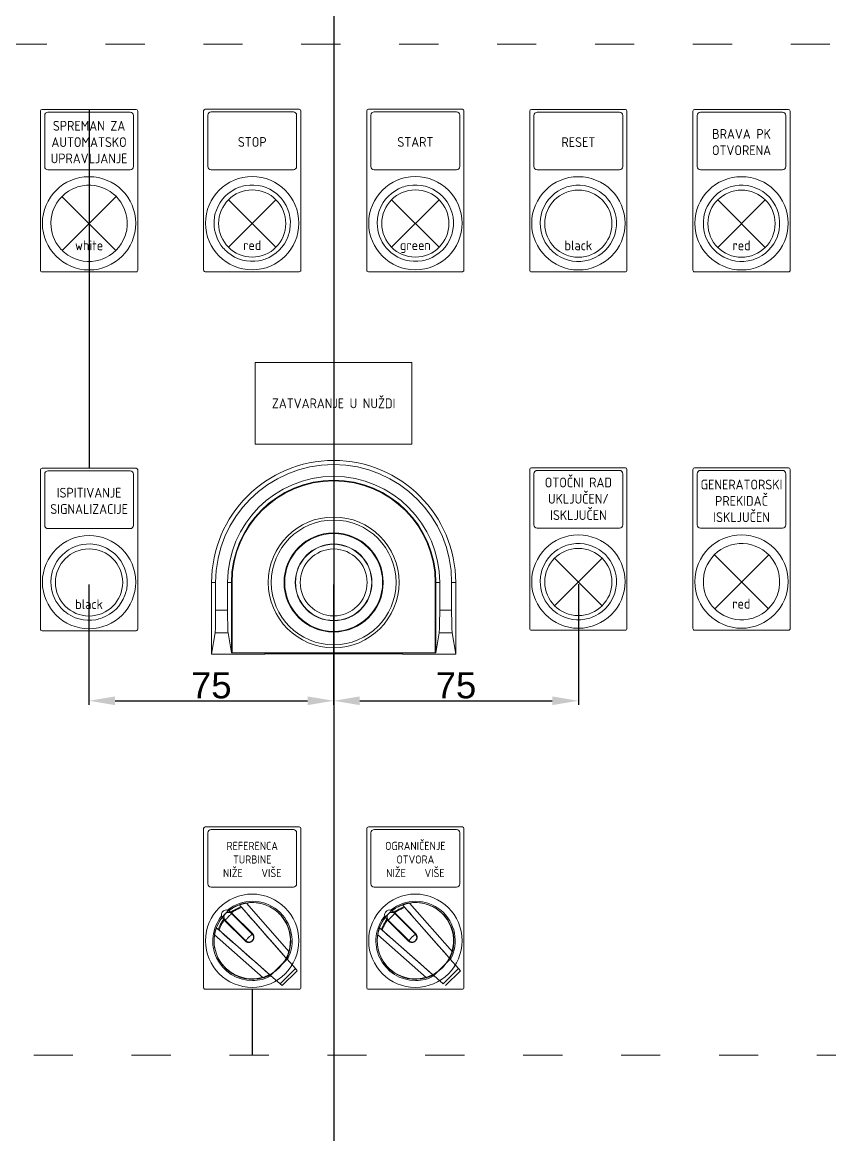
# Model space of a CAD drawing. Header units: millimetres. Extents: x 40929 to 57897, y 13592 to 43737.
# Drawn here: x 47569.5 to 47817, y 36948.7 to 37289.8 of the extents above; entities that cross this region are included whole.
import ezdxf

# ---------------------------------------------------------------- set-up
doc = ezdxf.new("R2010")
doc.units = ezdxf.units.MM
doc.linetypes.add('ACAD_ISO03W100', pattern=[30, 12, -18])
doc.layers.add('! NO PLOT !', color=7, linetype='Continuous', true_color=0xff75dd, plot=False)
doc.layers.add('000-PI-Oprema', color=30, linetype='Continuous', lineweight=5)
doc.layers.add('000-PI_TEXT', color=7, linetype='Continuous')
doc.styles.add('PI0', font='isocpeur.ttf', dxfattribs={"width": 0.9})
doc.styles.get("Standard").update_dxf_attribs({"font": 'arial.ttf'})
doc.dimstyles.new('ISO-25-lb', dxfattribs={"dimtxt": 8, "dimasz": 8, "dimexe": 1.25, "dimexo": 0.625, "dimtad": 1, "dimtxsty": 'Standard', "dimcen": 5, "dimadec": 0, "dimazin": 0, "dimtfac": 1, "dimtmove": 0, "dimatfit": 3, "dimfxl": 1, "dimarcsym": 0})

# ---------------------------------------------------------------- blocks, each defined once
blk = doc.blocks.new('ESD - 3SU1051-1BA20-0AA0')
at = {"layer": '000-PI-Oprema'}
for p, q in [((43979.33, 39069.15), (43980.57, 39069.15)), ((43979.33, 39047.15), (43979.33, 39069.15)), ((43980.57, 39060.65), (43980.57, 39069.15)), ((43984.23, 39069.15), (43985.4, 39069.15)), ((43984.23, 39060.65), (43984.23, 39069.15)), ((43985.4, 39069.15), (43985.6, 39069.15)), ((43985.4, 39047.58), (43985.4, 39069.15)), ((43985.6, 39047.55), (43985.6, 39069.15)), ((44047.85, 39069.15), (44048.05, 39069.15)), ((44047.85, 39047.55), (44047.85, 39069.15)), ((44048.05, 39069.15), (44049.23, 39069.15)), ((44048.05, 39047.58), (44048.05, 39069.15)), ((44049.23, 39060.65), (44049.23, 39069.15)), ((44052.88, 39069.15), (44054.13, 39069.15)), ((44052.88, 39060.65), (44052.88, 39069.15)), ((44054.13, 39047.15), (44054.13, 39069.15)), ((43980.57, 39060.65), (43984.23, 39060.65)), ((44049.23, 39060.65), (44052.88, 39060.65)), ((43979.33, 39047.15), (43980.41, 39053.74)), ((43980.41, 39053.74), (43984.38, 39053.74)), ((43985.4, 39047.58), (43984.38, 39053.74)), ((44048.05, 39047.58), (44049.07, 39053.74)), ((44049.07, 39053.74), (44053.04, 39053.74)), ((44054.13, 39047.15), (44053.04, 39053.74)), ((43979.33, 39047.15), (43995.6, 39047.15)), ((43985.6, 39047.55), (44047.85, 39047.55)), ((43995.54, 39047.21), (44037.91, 39047.21)), ((44037.85, 39047.15), (44054.13, 39047.15))]:
    blk.add_line(p, q, dxfattribs=at)
for points in [[(43980.41, 39053.74), (43980.45, 39054.1), (43980.48, 39054.72), (43980.51, 39055.59), (43980.54, 39056.67), (43980.55, 39057.9), (43980.57, 39059.25), (43980.57, 39060.65)], [(43984.23, 39060.65), (43984.23, 39059.25), (43984.24, 39057.9), (43984.26, 39056.67), (43984.28, 39055.59), (43984.31, 39054.72), (43984.34, 39054.1), (43984.38, 39053.74)], [(44049.07, 39053.74), (44049.11, 39054.1), (44049.14, 39054.72), (44049.17, 39055.59), (44049.19, 39056.67), (44049.21, 39057.9), (44049.22, 39059.25), (44049.23, 39060.65)], [(44052.88, 39060.65), (44052.89, 39059.25), (44052.9, 39057.9), (44052.91, 39056.67), (44052.94, 39055.59), (44052.97, 39054.72), (44053, 39054.1), (44053.04, 39053.74)], [(43985.4, 39047.58), (43985.4, 39047.57), (43985.42, 39047.56), (43985.43, 39047.56), (43985.46, 39047.55), (43985.49, 39047.55), (43985.52, 39047.55), (43985.56, 39047.55), (43985.6, 39047.55)], [(44047.85, 39047.55), (44047.89, 39047.55), (44047.93, 39047.55), (44047.96, 39047.55), (44047.99, 39047.55), (44048.02, 39047.56), (44048.04, 39047.56), (44048.05, 39047.57), (44048.05, 39047.58)]]:
    blk.add_lwpolyline(points, dxfattribs=at)
for radius in [20.05, 19.13, 15.2, 15, 11.75, 11.68, 10.25]:
    blk.add_circle((44016.73, 39069.15), radius, dxfattribs=at)
for radius, start, end in [(37.4, 0, 180), (36.16, 0, 180), (32.5, 0, 180), (31.33, 0, 180), (31.13, 0, 180), (30.5, 225.9962, 226.1678), (30.5, 313.8322, 314.0038)]:
    blk.add_arc((44016.73, 39069.15), radius, start, end, dxfattribs=at)
blk = doc.blocks.new('*D241')
at = {"layer": '! NO PLOT !', "color": 0, "linetype": 'Continuous', "lineweight": -2, "ltscale": 0.25, "transparency": 16777216}
for p, q in [((47665.57, 37313.02), (47924.35, 37313.02)), ((47923.1, 37305.02), (47923.1, 37271.02)), ((47840.56, 37263.02), (47924.35, 37263.02))]:
    blk.add_line(p, q, dxfattribs=at)
at = {"layer": '! NO PLOT !', "color": 0, "ltscale": 0.25, "transparency": 16777216}
for points in [[(47921.77, 37305.02), (47924.44, 37305.02), (47923.1, 37313.02)], [(47921.77, 37271.02), (47924.44, 37271.02), (47923.1, 37263.02)]]:
    blk.add_solid(points, dxfattribs=at)
at = {"layer": 'Defpoints', "color": 0, "ltscale": 0.25, "transparency": 16777216}
for p in [(47664.94, 37313.02), (47839.93, 37263.02), (47923.1, 37263.02)]:
    blk.add_point(p, dxfattribs=at)
at = {"layer": '! NO PLOT !', "color": 0, "ltscale": 0.25, "transparency": 16777216, "insert": (47918.39, 37288.02), "char_height": 8, "attachment_point": 5, "rotation": 90}
blk.add_mtext('50', dxfattribs=at)
blk = doc.blocks.new('*D245')
at = {"layer": '! NO PLOT !', "color": 0, "linetype": 'Continuous', "lineweight": -2, "ltscale": 0.25, "transparency": 16777216}
for p, q in [((47664.93, 37117.4), (47664.93, 37080.49)), ((47739.93, 37117.54), (47739.93, 37080.49)), ((47672.93, 37081.74), (47731.93, 37081.74))]:
    blk.add_line(p, q, dxfattribs=at)
at = {"layer": '! NO PLOT !', "color": 0, "ltscale": 0.25, "transparency": 16777216}
for points in [[(47672.93, 37083.07), (47672.93, 37080.4), (47664.93, 37081.74)], [(47731.93, 37083.07), (47731.93, 37080.4), (47739.93, 37081.74)]]:
    blk.add_solid(points, dxfattribs=at)
at = {"layer": 'Defpoints', "color": 0, "ltscale": 0.25, "transparency": 16777216}
for p in [(47664.93, 37118.02), (47739.93, 37118.17), (47739.93, 37081.74)]:
    blk.add_point(p, dxfattribs=at)
at = {"layer": '! NO PLOT !', "color": 0, "ltscale": 0.25, "transparency": 16777216, "insert": (47702.43, 37086.43), "char_height": 8, "attachment_point": 5}
blk.add_mtext('75', dxfattribs=at)
blk = doc.blocks.new('*D242')
at = {"layer": '! NO PLOT !', "color": 0, "linetype": 'Continuous', "lineweight": -2, "ltscale": 0.25, "transparency": 16777216}
for p, q in [((47589.93, 37117.4), (47589.93, 37080.49)), ((47664.93, 37117.4), (47664.93, 37080.49)), ((47597.93, 37081.74), (47656.93, 37081.74))]:
    blk.add_line(p, q, dxfattribs=at)
at = {"layer": '! NO PLOT !', "color": 0, "ltscale": 0.25, "transparency": 16777216}
for points in [[(47597.93, 37083.07), (47597.93, 37080.4), (47589.93, 37081.74)], [(47656.93, 37083.07), (47656.93, 37080.4), (47664.93, 37081.74)]]:
    blk.add_solid(points, dxfattribs=at)
at = {"layer": 'Defpoints', "color": 0, "ltscale": 0.25, "transparency": 16777216}
for p in [(47589.93, 37118.02), (47664.93, 37118.02), (47664.93, 37081.74)]:
    blk.add_point(p, dxfattribs=at)
at = {"layer": '! NO PLOT !', "color": 0, "ltscale": 0.25, "transparency": 16777216, "insert": (47627.43, 37086.43), "char_height": 8, "attachment_point": 5}
blk.add_mtext('75', dxfattribs=at)
blk = doc.blocks.new('Label_holder_rectangular')
at = {"layer": '000-PI-Oprema'}
for p, q in [((-14.9, -14.4), (-14.9, 34.400002)), ((-14.4, 34.900002), (14.4, 34.900002)), ((14.9, -14.4), (14.9, 34.400002)), ((-13.6, 17.4), (-13.6, 33.099998)), ((-12.6, 34.099998), (12.6, 34.099998)), ((13.6, 17.4), (13.6, 33.099998)), ((-12.6, 16.4), (12.6, 16.4)), ((-14.4, -14.9), (14.4, -14.9))]:
    blk.add_line(p, q, dxfattribs=at)
blk.add_circle((0, 0), 14.3, dxfattribs=at)
for centre, radius, start, end in [((-14.4, 34.4), 0.5, 89.999956, 179.999825), ((14.4, 34.4), 0.5, 0.000175, 90.000044), ((-12.6, 33.1), 1, 90.000022, 180.000087), ((12.6, 33.1), 1, 359.999913, 89.999978), ((-12.6, 17.4), 1, 180, 269.999978), ((12.6, 17.4), 1, 270.000022, 0), ((0, 0), 11.7, 109.999999, 160.000001), ((0, 0), 11.704999, 100, 110), ((0, 0), 11.7, 50, 100), ((0, 0), 11.705, 40.000001, 49.999999), ((0, 0), 11.7, 350, 40), ((0, 0), 11.705, 160, 170), ((0, 0), 11.7, 170, 180), ((0, 0), 11.7, 180, 220), ((0, 0), 11.705, 340, 350), ((0, 0), 11.7, 289.999999, 340.000001), ((0, 0), 11.705, 220.000001, 229.999999), ((0, 0), 11.7, 230, 280), ((0, 0), 11.704999, 280, 290), ((-14.4, -14.4), 0.5, 180, 270.000044), ((14.4, -14.4), 0.5, 269.999956, 0)]:
    blk.add_arc(centre, radius, start, end, dxfattribs=at)

msp = doc.modelspace()

# ---------------------------------------------------------------- linework, layer by layer
at = {"layer": '! NO PLOT !', "ltscale": 0.25}
for p, q in [((47664.944, 38164.275), (47664.944, 35808.395)), ((47589.983, 37263.025), (47589.983, 37153.025)), ((47639.983, 36993.275), (47639.983, 36973.275))]:
    msp.add_line(p, q, dxfattribs=at)
at = {"linetype": 'ACAD_ISO03W100', "lineweight": 9}
msp.add_lwpolyline([(47445.033, 37283.075), (47885.033, 37283.075), (47885.033, 36973.075), (47445.033, 36973.075)], close=True, dxfattribs=at)
at = {"layer": '000-PI-Oprema'}
for p, q in [((47581.66, 37236.348), (47598.206, 37219.802)), ((47598.306, 37236.348), (47581.76, 37219.802)), ((47632.699, 37235.358), (47647.266, 37220.791)), ((47647.266, 37235.358), (47632.699, 37220.791)), ((47682.7, 37235.358), (47697.266, 37220.791)), ((47697.266, 37235.358), (47682.7, 37220.791)), ((47782.649, 37235.308), (47797.216, 37220.741)), ((47797.216, 37235.308), (47782.649, 37220.741)), ((47732.649, 37125.449), (47747.216, 37110.883)), ((47747.216, 37125.449), (47732.649, 37110.883)), ((47781.61, 37126.489), (47798.156, 37109.943)), ((47798.256, 37126.489), (47781.71, 37109.943)), ((47636.059, 37019.162), (47636.062, 37019.163)), ((47636.063, 37019.157), (47636.059, 37019.162)), ((47636.062, 37019.163), (47636.07, 37019.166)), ((47636.075, 37019.144), (47636.063, 37019.157)), ((47636.07, 37019.166), (47636.084, 37019.171)), ((47636.095, 37019.121), (47636.075, 37019.144)), ((47636.084, 37019.171), (47636.105, 37019.178)), ((47636.124, 37019.087), (47636.095, 37019.121)), ((47636.105, 37019.178), (47636.131, 37019.188)), ((47636.162, 37019.044), (47636.124, 37019.087)), ((47636.131, 37019.188), (47636.163, 37019.199)), ((47636.209, 37018.99), (47636.162, 37019.044)), ((47636.163, 37019.199), (47636.201, 37019.212)), ((47636.201, 37019.212), (47636.244, 37019.227)), ((47636.266, 37018.926), (47636.209, 37018.99)), ((47636.244, 37019.227), (47636.293, 37019.244)), ((47636.332, 37018.851), (47636.266, 37018.926)), ((47636.293, 37019.244), (47636.347, 37019.262)), ((47636.407, 37018.765), (47636.332, 37018.851)), ((47636.347, 37019.262), (47636.405, 37019.281)), ((47636.405, 37019.281), (47636.468, 37019.301)), ((47636.468, 37019.301), (47636.535, 37019.322)), ((47636.535, 37019.322), (47636.604, 37019.344)), ((47636.604, 37019.344), (47636.677, 37019.366)), ((47636.677, 37019.366), (47636.754, 37019.389)), ((47636.754, 37019.389), (47636.835, 37019.412)), ((47636.835, 37019.412), (47636.921, 37019.436)), ((47636.921, 37019.436), (47637.009, 37019.46)), ((47637.009, 37019.46), (47637.102, 37019.485)), ((47637.102, 37019.485), (47637.197, 37019.509)), ((47637.197, 37019.509), (47637.295, 37019.533)), ((47637.295, 37019.533), (47637.396, 37019.557)), ((47637.396, 37019.557), (47637.498, 37019.58)), ((47637.498, 37019.58), (47637.602, 37019.602)), ((47637.602, 37019.602), (47637.707, 37019.624)), ((47637.707, 37019.624), (47637.812, 37019.645)), ((47637.812, 37019.645), (47637.918, 37019.665)), ((47637.918, 37019.665), (47638.024, 37019.684)), ((47638.024, 37019.684), (47638.128, 37019.702)), ((47638.128, 37019.702), (47638.231, 37019.719)), ((47651.323, 37004.8), (47638.231, 37019.719)), ((47686.059, 37019.162), (47686.062, 37019.163)), ((47686.063, 37019.157), (47686.059, 37019.162)), ((47686.062, 37019.163), (47686.07, 37019.166)), ((47686.075, 37019.144), (47686.063, 37019.157)), ((47686.07, 37019.166), (47686.084, 37019.171)), ((47686.095, 37019.121), (47686.075, 37019.144)), ((47686.084, 37019.171), (47686.105, 37019.178)), ((47686.124, 37019.087), (47686.095, 37019.121)), ((47686.105, 37019.178), (47686.131, 37019.188)), ((47686.162, 37019.044), (47686.124, 37019.087)), ((47686.131, 37019.188), (47686.163, 37019.199)), ((47686.209, 37018.99), (47686.162, 37019.044)), ((47686.163, 37019.199), (47686.201, 37019.212)), ((47686.201, 37019.212), (47686.244, 37019.227)), ((47686.266, 37018.926), (47686.209, 37018.99)), ((47686.244, 37019.227), (47686.293, 37019.244)), ((47686.332, 37018.851), (47686.266, 37018.926)), ((47686.293, 37019.244), (47686.347, 37019.262)), ((47686.407, 37018.765), (47686.332, 37018.851)), ((47686.347, 37019.262), (47686.405, 37019.281)), ((47686.405, 37019.281), (47686.468, 37019.301)), ((47686.468, 37019.301), (47686.535, 37019.322)), ((47686.535, 37019.322), (47686.604, 37019.344)), ((47686.604, 37019.344), (47686.677, 37019.366)), ((47686.677, 37019.366), (47686.754, 37019.389)), ((47686.754, 37019.389), (47686.835, 37019.412)), ((47686.835, 37019.412), (47686.92, 37019.436)), ((47686.92, 37019.436), (47687.009, 37019.46)), ((47687.009, 37019.46), (47687.102, 37019.485)), ((47687.102, 37019.485), (47687.197, 37019.509)), ((47687.197, 37019.509), (47687.295, 37019.533)), ((47687.295, 37019.533), (47687.396, 37019.557)), ((47687.396, 37019.557), (47687.498, 37019.58)), ((47687.498, 37019.58), (47687.602, 37019.602)), ((47687.602, 37019.602), (47687.707, 37019.624)), ((47687.707, 37019.624), (47687.812, 37019.645)), ((47687.812, 37019.645), (47687.918, 37019.665)), ((47687.918, 37019.665), (47688.023, 37019.684)), ((47688.023, 37019.684), (47688.128, 37019.702)), ((47688.128, 37019.702), (47688.231, 37019.719)), ((47701.323, 37004.8), (47688.231, 37019.719)), ((47632.873, 37017.407), (47632.869, 37017.411)), ((47632.885, 37017.395), (47632.873, 37017.407)), ((47632.906, 37017.374), (47632.885, 37017.395)), ((47632.935, 37017.345), (47632.906, 37017.374)), ((47639.981, 37010.158), (47632.933, 37017.206)), ((47632.973, 37017.307), (47632.935, 37017.345)), ((47633.218, 37017.062), (47632.973, 37017.307)), ((47633.303, 37016.977), (47633.218, 37017.062)), ((47633.397, 37016.883), (47633.303, 37016.977)), ((47640.358, 37009.923), (47633.397, 37016.883)), ((47633.517, 37016.905), (47633.464, 37016.958)), ((47633.544, 37016.877), (47633.517, 37016.905)), ((47633.573, 37016.849), (47633.544, 37016.877)), ((47633.661, 37016.761), (47633.573, 37016.849)), ((47633.661, 37016.761), (47633.92, 37016.945)), ((47640.035, 37010.387), (47633.661, 37016.761)), ((47633.92, 37016.945), (47634.185, 37017.122)), ((47634.185, 37017.122), (47634.456, 37017.29)), ((47634.456, 37017.29), (47634.731, 37017.451)), ((47634.731, 37017.451), (47635.012, 37017.603)), ((47635.012, 37017.603), (47635.297, 37017.747)), ((47635.297, 37017.747), (47635.586, 37017.882)), ((47635.586, 37017.882), (47635.88, 37018.008)), ((47635.88, 37018.008), (47636.178, 37018.126)), ((47636.178, 37018.126), (47636.479, 37018.234)), ((47636.492, 37018.668), (47636.407, 37018.765)), ((47636.479, 37018.234), (47636.784, 37018.334)), ((47636.586, 37018.561), (47636.492, 37018.668)), ((47636.6, 37018.543), (47636.572, 37018.575)), ((47650.325, 37002.905), (47636.586, 37018.561)), ((47636.629, 37018.51), (47636.6, 37018.543)), ((47636.659, 37018.477), (47636.629, 37018.51)), ((47636.689, 37018.442), (47636.659, 37018.477)), ((47636.72, 37018.407), (47636.689, 37018.442)), ((47636.752, 37018.371), (47636.72, 37018.407)), ((47636.784, 37018.334), (47636.752, 37018.371)), ((47637.514, 37017.502), (47636.784, 37018.334)), ((47638.244, 37016.67), (47637.514, 37017.502)), ((47638.974, 37015.838), (47638.244, 37016.67)), ((47639.704, 37015.007), (47638.974, 37015.838)), ((47682.873, 37017.407), (47682.869, 37017.411)), ((47682.885, 37017.395), (47682.873, 37017.407)), ((47682.906, 37017.374), (47682.885, 37017.395)), ((47682.935, 37017.345), (47682.906, 37017.374)), ((47689.981, 37010.158), (47682.933, 37017.206)), ((47682.973, 37017.307), (47682.935, 37017.345)), ((47683.218, 37017.062), (47682.973, 37017.307)), ((47683.303, 37016.977), (47683.218, 37017.062)), ((47683.397, 37016.883), (47683.303, 37016.977)), ((47690.358, 37009.923), (47683.397, 37016.883)), ((47683.517, 37016.905), (47683.464, 37016.958)), ((47683.544, 37016.877), (47683.517, 37016.905)), ((47683.573, 37016.849), (47683.544, 37016.877)), ((47683.661, 37016.761), (47683.573, 37016.849)), ((47683.661, 37016.761), (47683.92, 37016.945)), ((47690.035, 37010.387), (47683.661, 37016.761)), ((47683.92, 37016.945), (47684.185, 37017.122)), ((47684.185, 37017.122), (47684.456, 37017.29)), ((47684.456, 37017.29), (47684.731, 37017.451)), ((47684.731, 37017.451), (47685.012, 37017.603)), ((47685.012, 37017.603), (47685.297, 37017.747)), ((47685.297, 37017.747), (47685.586, 37017.882)), ((47685.586, 37017.882), (47685.88, 37018.008)), ((47685.88, 37018.008), (47686.178, 37018.126)), ((47686.178, 37018.126), (47686.479, 37018.234)), ((47686.492, 37018.668), (47686.407, 37018.765)), ((47686.479, 37018.234), (47686.784, 37018.334)), ((47686.586, 37018.561), (47686.492, 37018.668)), ((47686.6, 37018.543), (47686.572, 37018.575)), ((47700.325, 37002.905), (47686.586, 37018.561)), ((47686.629, 37018.51), (47686.6, 37018.543)), ((47686.659, 37018.477), (47686.629, 37018.51)), ((47686.689, 37018.442), (47686.659, 37018.477)), ((47686.72, 37018.407), (47686.689, 37018.442)), ((47686.752, 37018.371), (47686.72, 37018.407)), ((47686.784, 37018.334), (47686.752, 37018.371)), ((47687.514, 37017.502), (47686.784, 37018.334)), ((47688.244, 37016.67), (47687.514, 37017.502)), ((47688.974, 37015.838), (47688.244, 37016.67)), ((47689.704, 37015.007), (47688.974, 37015.838)), ((47628.947, 37011.958), (47628.96, 37011.996)), ((47628.96, 37011.996), (47628.971, 37012.028)), ((47628.971, 37012.028), (47628.98, 37012.054)), ((47628.98, 37012.054), (47628.988, 37012.074)), ((47628.988, 37012.074), (47628.993, 37012.089)), ((47628.993, 37012.089), (47628.996, 37012.097)), ((47628.996, 37012.097), (47628.997, 37012.1)), ((47629.001, 37012.096), (47628.997, 37012.1)), ((47629.015, 37012.084), (47629.001, 37012.096)), ((47629.038, 37012.063), (47629.015, 37012.084)), ((47629.071, 37012.034), (47629.038, 37012.063)), ((47629.115, 37011.996), (47629.071, 37012.034)), ((47629.168, 37011.949), (47629.115, 37011.996)), ((47630.033, 37011.981), (47630.151, 37012.278)), ((47630.151, 37012.278), (47630.277, 37012.572)), ((47630.277, 37012.572), (47630.412, 37012.862)), ((47630.412, 37012.862), (47630.556, 37013.147)), ((47630.556, 37013.147), (47630.708, 37013.427)), ((47630.708, 37013.427), (47630.868, 37013.703)), ((47630.752, 37015.286), (47630.748, 37015.29)), ((47630.764, 37015.274), (47630.752, 37015.286)), ((47630.784, 37015.253), (47630.764, 37015.274)), ((47630.814, 37015.224), (47630.784, 37015.253)), ((47630.852, 37015.186), (47630.814, 37015.224)), ((47630.899, 37015.139), (47630.852, 37015.186)), ((47630.868, 37013.703), (47631.037, 37013.974)), ((47630.955, 37015.082), (47630.899, 37015.139)), ((47638.461, 37007.718), (47630.953, 37015.226)), ((47631.021, 37015.016), (47630.955, 37015.082)), ((47631.097, 37014.941), (47631.021, 37015.016)), ((47631.037, 37013.974), (47631.214, 37014.238)), ((47631.182, 37014.856), (47631.097, 37014.941)), ((47631.276, 37014.762), (47631.182, 37014.856)), ((47631.282, 37014.614), (47631.201, 37014.695)), ((47631.214, 37014.238), (47631.398, 37014.498)), ((47638.236, 37007.801), (47631.276, 37014.762)), ((47631.31, 37014.586), (47631.282, 37014.614)), ((47631.398, 37014.498), (47631.31, 37014.586)), ((47637.772, 37008.124), (47631.398, 37014.498)), ((47640.433, 37014.175), (47639.704, 37015.007)), ((47641.163, 37013.344), (47640.433, 37014.175)), ((47641.892, 37012.512), (47641.163, 37013.344)), ((47642.622, 37011.681), (47641.892, 37012.512)), ((47678.947, 37011.958), (47678.96, 37011.996)), ((47678.96, 37011.996), (47678.971, 37012.028)), ((47678.971, 37012.028), (47678.98, 37012.054)), ((47678.98, 37012.054), (47678.988, 37012.074)), ((47678.988, 37012.074), (47678.993, 37012.089)), ((47678.993, 37012.089), (47678.996, 37012.097)), ((47678.996, 37012.097), (47678.997, 37012.1)), ((47679.001, 37012.096), (47678.997, 37012.1)), ((47679.015, 37012.084), (47679.001, 37012.096)), ((47679.038, 37012.063), (47679.015, 37012.084)), ((47679.071, 37012.034), (47679.038, 37012.063)), ((47679.115, 37011.996), (47679.071, 37012.034)), ((47679.168, 37011.949), (47679.115, 37011.996)), ((47680.033, 37011.981), (47680.151, 37012.278)), ((47680.151, 37012.278), (47680.277, 37012.572)), ((47680.277, 37012.572), (47680.412, 37012.862)), ((47680.412, 37012.862), (47680.556, 37013.147)), ((47680.556, 37013.147), (47680.708, 37013.427)), ((47680.708, 37013.427), (47680.868, 37013.703)), ((47680.752, 37015.286), (47680.748, 37015.29)), ((47680.764, 37015.274), (47680.752, 37015.286)), ((47680.784, 37015.253), (47680.764, 37015.274)), ((47680.814, 37015.224), (47680.784, 37015.253)), ((47680.852, 37015.186), (47680.814, 37015.224)), ((47680.899, 37015.139), (47680.852, 37015.186)), ((47680.868, 37013.703), (47681.037, 37013.974)), ((47680.955, 37015.082), (47680.899, 37015.139)), ((47688.461, 37007.718), (47680.953, 37015.226)), ((47681.021, 37015.016), (47680.955, 37015.082)), ((47681.097, 37014.941), (47681.021, 37015.016)), ((47681.037, 37013.974), (47681.214, 37014.238)), ((47681.182, 37014.856), (47681.097, 37014.941)), ((47681.276, 37014.762), (47681.182, 37014.856)), ((47681.282, 37014.614), (47681.201, 37014.695)), ((47681.214, 37014.238), (47681.398, 37014.498)), ((47688.236, 37007.801), (47681.276, 37014.762)), ((47681.31, 37014.586), (47681.282, 37014.614)), ((47681.398, 37014.498), (47681.31, 37014.586)), ((47687.772, 37008.124), (47681.398, 37014.498)), ((47690.433, 37014.175), (47689.704, 37015.007)), ((47691.163, 37013.344), (47690.433, 37014.175)), ((47691.892, 37012.512), (47691.163, 37013.344)), ((47692.622, 37011.681), (47691.892, 37012.512)), ((47628.44, 37009.928), (47628.457, 37010.031)), ((47643.359, 36996.836), (47628.44, 37009.928)), ((47628.457, 37010.031), (47628.475, 37010.135)), ((47628.475, 37010.135), (47628.494, 37010.241)), ((47628.494, 37010.241), (47628.514, 37010.346)), ((47628.514, 37010.346), (47628.534, 37010.452)), ((47628.534, 37010.452), (47628.556, 37010.557)), ((47628.556, 37010.557), (47628.579, 37010.661)), ((47628.579, 37010.661), (47628.602, 37010.763)), ((47628.602, 37010.763), (47628.626, 37010.863)), ((47628.626, 37010.863), (47628.65, 37010.962)), ((47628.65, 37010.962), (47628.674, 37011.057)), ((47628.674, 37011.057), (47628.699, 37011.149)), ((47628.699, 37011.149), (47628.723, 37011.238)), ((47628.723, 37011.238), (47628.747, 37011.324)), ((47628.747, 37011.324), (47628.77, 37011.405)), ((47628.77, 37011.405), (47628.793, 37011.482)), ((47628.793, 37011.482), (47628.815, 37011.554)), ((47628.815, 37011.554), (47628.836, 37011.624)), ((47628.836, 37011.624), (47628.858, 37011.69)), ((47628.858, 37011.69), (47628.878, 37011.753)), ((47628.878, 37011.753), (47628.897, 37011.812)), ((47628.897, 37011.812), (47628.915, 37011.866)), ((47628.915, 37011.866), (47628.932, 37011.915)), ((47628.932, 37011.915), (47628.947, 37011.958)), ((47629.233, 37011.893), (47629.168, 37011.949)), ((47629.308, 37011.827), (47629.233, 37011.893)), ((47629.394, 37011.752), (47629.308, 37011.827)), ((47629.49, 37011.667), (47629.394, 37011.752)), ((47629.598, 37011.572), (47629.49, 37011.667)), ((47629.616, 37011.559), (47629.584, 37011.587)), ((47645.254, 36997.834), (47629.598, 37011.572)), ((47629.648, 37011.53), (47629.616, 37011.559)), ((47629.682, 37011.5), (47629.648, 37011.53)), ((47629.717, 37011.47), (47629.682, 37011.5)), ((47629.752, 37011.439), (47629.717, 37011.47)), ((47629.788, 37011.407), (47629.752, 37011.439)), ((47629.825, 37011.375), (47629.788, 37011.407)), ((47629.825, 37011.375), (47629.925, 37011.68)), ((47630.657, 37010.645), (47629.825, 37011.375)), ((47629.925, 37011.68), (47630.033, 37011.981)), ((47631.489, 37009.915), (47630.657, 37010.645)), ((47632.321, 37009.185), (47631.489, 37009.915)), ((47633.152, 37008.455), (47632.321, 37009.185)), ((47640.441, 37009.698), (47639.981, 37010.158)), ((47640.084, 37010.335), (47640.035, 37010.387)), ((47640.131, 37010.281), (47640.084, 37010.335)), ((47640.176, 37010.225), (47640.131, 37010.281)), ((47640.218, 37010.167), (47640.176, 37010.225)), ((47640.258, 37010.107), (47640.218, 37010.167)), ((47640.295, 37010.045), (47640.258, 37010.107)), ((47640.329, 37009.982), (47640.295, 37010.045)), ((47640.36, 37009.917), (47640.329, 37009.982)), ((47640.329, 37008.529), (47640.36, 37008.594)), ((47640.388, 37009.851), (47640.36, 37009.917)), ((47640.36, 37008.594), (47640.388, 37008.66)), ((47640.413, 37009.784), (47640.388, 37009.851)), ((47640.388, 37008.66), (47640.413, 37008.727)), ((47640.436, 37009.716), (47640.413, 37009.784)), ((47640.413, 37008.727), (47640.436, 37008.795)), ((47640.455, 37009.647), (47640.436, 37009.716)), ((47640.436, 37008.795), (47640.455, 37008.865)), ((47640.471, 37009.577), (47640.455, 37009.647)), ((47640.455, 37008.865), (47640.471, 37008.935)), ((47640.484, 37009.506), (47640.471, 37009.577)), ((47640.471, 37008.935), (47640.484, 37009.005)), ((47640.493, 37009.435), (47640.484, 37009.506)), ((47640.484, 37009.005), (47640.493, 37009.076)), ((47640.5, 37009.363), (47640.493, 37009.435)), ((47640.493, 37009.076), (47640.5, 37009.148)), ((47640.503, 37009.292), (47640.5, 37009.363)), ((47640.5, 37009.148), (47640.503, 37009.22)), ((47640.503, 37009.22), (47640.503, 37009.292)), ((47644.08, 37010.019), (47642.622, 37011.681)), ((47644.809, 37009.189), (47644.08, 37010.019)), ((47645.538, 37008.358), (47644.809, 37009.189)), ((47678.44, 37009.928), (47678.457, 37010.031)), ((47693.358, 36996.836), (47678.44, 37009.928)), ((47678.457, 37010.031), (47678.475, 37010.135)), ((47678.475, 37010.135), (47678.493, 37010.241)), ((47678.493, 37010.241), (47678.513, 37010.346)), ((47678.513, 37010.346), (47678.534, 37010.452)), ((47678.534, 37010.452), (47678.556, 37010.557)), ((47678.556, 37010.557), (47678.579, 37010.661)), ((47678.579, 37010.661), (47678.602, 37010.763)), ((47678.602, 37010.763), (47678.626, 37010.863)), ((47678.626, 37010.863), (47678.65, 37010.962)), ((47678.65, 37010.962), (47678.674, 37011.057)), ((47678.674, 37011.057), (47678.699, 37011.149)), ((47678.699, 37011.149), (47678.723, 37011.238)), ((47678.723, 37011.238), (47678.747, 37011.324)), ((47678.747, 37011.324), (47678.77, 37011.405)), ((47678.77, 37011.405), (47678.793, 37011.482)), ((47678.793, 37011.482), (47678.815, 37011.554)), ((47678.815, 37011.554), (47678.836, 37011.624)), ((47678.836, 37011.624), (47678.858, 37011.69)), ((47678.858, 37011.69), (47678.878, 37011.753)), ((47678.878, 37011.753), (47678.897, 37011.812)), ((47678.897, 37011.812), (47678.915, 37011.866)), ((47678.915, 37011.866), (47678.932, 37011.915)), ((47678.932, 37011.915), (47678.947, 37011.958)), ((47679.233, 37011.893), (47679.168, 37011.949)), ((47679.308, 37011.827), (47679.233, 37011.893)), ((47679.394, 37011.752), (47679.308, 37011.827)), ((47679.49, 37011.667), (47679.394, 37011.752)), ((47679.598, 37011.572), (47679.49, 37011.667)), ((47679.616, 37011.559), (47679.584, 37011.587)), ((47695.254, 36997.834), (47679.598, 37011.572)), ((47679.648, 37011.53), (47679.616, 37011.559)), ((47679.682, 37011.5), (47679.648, 37011.53)), ((47679.717, 37011.47), (47679.682, 37011.5)), ((47679.752, 37011.439), (47679.717, 37011.47)), ((47679.788, 37011.407), (47679.752, 37011.439)), ((47679.825, 37011.375), (47679.788, 37011.407)), ((47679.825, 37011.375), (47679.925, 37011.68)), ((47680.657, 37010.645), (47679.825, 37011.375)), ((47679.925, 37011.68), (47680.033, 37011.981)), ((47681.489, 37009.915), (47680.657, 37010.645)), ((47682.321, 37009.185), (47681.489, 37009.915)), ((47683.152, 37008.455), (47682.321, 37009.185)), ((47690.441, 37009.698), (47689.981, 37010.158)), ((47690.084, 37010.335), (47690.035, 37010.387)), ((47690.131, 37010.281), (47690.084, 37010.335)), ((47690.176, 37010.225), (47690.131, 37010.281)), ((47690.218, 37010.167), (47690.176, 37010.225)), ((47690.258, 37010.107), (47690.218, 37010.167)), ((47690.295, 37010.045), (47690.258, 37010.107)), ((47690.329, 37009.982), (47690.295, 37010.045)), ((47690.36, 37009.917), (47690.329, 37009.982)), ((47690.329, 37008.529), (47690.36, 37008.594)), ((47690.388, 37009.851), (47690.36, 37009.917)), ((47690.36, 37008.594), (47690.388, 37008.66)), ((47690.413, 37009.784), (47690.388, 37009.851)), ((47690.388, 37008.66), (47690.413, 37008.727)), ((47690.436, 37009.716), (47690.413, 37009.784)), ((47690.413, 37008.727), (47690.436, 37008.795)), ((47690.455, 37009.647), (47690.436, 37009.716)), ((47690.436, 37008.795), (47690.455, 37008.865)), ((47690.471, 37009.577), (47690.455, 37009.647)), ((47690.455, 37008.865), (47690.471, 37008.935)), ((47690.483, 37009.506), (47690.471, 37009.577)), ((47690.471, 37008.935), (47690.484, 37009.005)), ((47690.493, 37009.435), (47690.483, 37009.506)), ((47690.484, 37009.005), (47690.493, 37009.076)), ((47690.5, 37009.363), (47690.493, 37009.435)), ((47690.493, 37009.076), (47690.5, 37009.148)), ((47690.503, 37009.292), (47690.5, 37009.363)), ((47690.5, 37009.148), (47690.503, 37009.22)), ((47690.503, 37009.22), (47690.503, 37009.292)), ((47694.08, 37010.019), (47692.622, 37011.681)), ((47694.809, 37009.189), (47694.08, 37010.019)), ((47695.538, 37008.358), (47694.809, 37009.189)), ((47633.984, 37007.725), (47633.152, 37008.455)), ((47634.815, 37006.996), (47633.984, 37007.725)), ((47635.646, 37006.266), (47634.815, 37006.996)), ((47636.477, 37005.537), (47635.646, 37006.266)), ((47638.139, 37004.078), (47636.477, 37005.537)), ((47637.824, 37008.075), (47637.772, 37008.124)), ((47637.878, 37008.027), (47637.824, 37008.075)), ((47637.934, 37007.983), (47637.878, 37008.027)), ((47637.992, 37007.94), (47637.934, 37007.983)), ((47638.052, 37007.901), (47637.992, 37007.94)), ((47638.114, 37007.864), (47638.052, 37007.901)), ((47638.177, 37007.83), (47638.114, 37007.864)), ((47638.242, 37007.799), (47638.177, 37007.83)), ((47638.308, 37007.771), (47638.242, 37007.799)), ((47638.375, 37007.745), (47638.308, 37007.771)), ((47638.443, 37007.723), (47638.375, 37007.745)), ((47638.512, 37007.704), (47638.443, 37007.723)), ((47638.582, 37007.688), (47638.512, 37007.704)), ((47638.653, 37007.675), (47638.582, 37007.688)), ((47638.724, 37007.666), (47638.653, 37007.675)), ((47638.796, 37007.659), (47638.724, 37007.666)), ((47638.867, 37007.656), (47638.796, 37007.659)), ((47638.939, 37007.656), (47638.867, 37007.656)), ((47638.939, 37007.656), (47639.011, 37007.659)), ((47639.011, 37007.659), (47639.082, 37007.666)), ((47639.082, 37007.666), (47639.153, 37007.675)), ((47639.153, 37007.675), (47639.224, 37007.688)), ((47639.224, 37007.688), (47639.294, 37007.704)), ((47639.294, 37007.704), (47639.363, 37007.723)), ((47639.363, 37007.723), (47639.432, 37007.745)), ((47639.432, 37007.745), (47639.499, 37007.771)), ((47639.499, 37007.771), (47639.565, 37007.799)), ((47639.565, 37007.799), (47639.63, 37007.83)), ((47639.63, 37007.83), (47639.693, 37007.864)), ((47639.693, 37007.864), (47639.754, 37007.901)), ((47639.754, 37007.901), (47639.814, 37007.94)), ((47639.814, 37007.94), (47639.872, 37007.983)), ((47639.872, 37007.983), (47639.929, 37008.027)), ((47639.929, 37008.027), (47639.983, 37008.075)), ((47639.983, 37008.075), (47640.035, 37008.124)), ((47640.035, 37008.124), (47640.084, 37008.176)), ((47640.084, 37008.176), (47640.131, 37008.23)), ((47640.131, 37008.23), (47640.176, 37008.286)), ((47640.176, 37008.286), (47640.218, 37008.344)), ((47640.218, 37008.344), (47640.258, 37008.404)), ((47640.258, 37008.404), (47640.295, 37008.466)), ((47640.295, 37008.466), (47640.329, 37008.529)), ((47646.267, 37007.527), (47645.538, 37008.358)), ((47646.996, 37006.697), (47646.267, 37007.527)), ((47648.453, 37005.036), (47646.996, 37006.697)), ((47683.984, 37007.725), (47683.152, 37008.455)), ((47684.815, 37006.996), (47683.984, 37007.725)), ((47685.646, 37006.266), (47684.815, 37006.996)), ((47686.477, 37005.537), (47685.646, 37006.266)), ((47688.139, 37004.078), (47686.477, 37005.537)), ((47687.824, 37008.075), (47687.772, 37008.124)), ((47687.878, 37008.027), (47687.824, 37008.075)), ((47687.934, 37007.983), (47687.878, 37008.027)), ((47687.992, 37007.94), (47687.934, 37007.983)), ((47688.052, 37007.901), (47687.992, 37007.94)), ((47688.114, 37007.864), (47688.052, 37007.901)), ((47688.177, 37007.83), (47688.114, 37007.864)), ((47688.241, 37007.799), (47688.177, 37007.83)), ((47688.308, 37007.771), (47688.241, 37007.799)), ((47688.375, 37007.745), (47688.308, 37007.771)), ((47688.443, 37007.723), (47688.375, 37007.745)), ((47688.512, 37007.704), (47688.443, 37007.723)), ((47688.582, 37007.688), (47688.512, 37007.704)), ((47688.653, 37007.675), (47688.582, 37007.688)), ((47688.724, 37007.666), (47688.653, 37007.675)), ((47688.796, 37007.659), (47688.724, 37007.666)), ((47688.867, 37007.656), (47688.796, 37007.659)), ((47688.939, 37007.656), (47688.867, 37007.656)), ((47688.939, 37007.656), (47689.011, 37007.659)), ((47689.011, 37007.659), (47689.082, 37007.666)), ((47689.082, 37007.666), (47689.153, 37007.675)), ((47689.153, 37007.675), (47689.224, 37007.688)), ((47689.224, 37007.688), (47689.294, 37007.704)), ((47689.294, 37007.704), (47689.363, 37007.723)), ((47689.363, 37007.723), (47689.432, 37007.745)), ((47689.432, 37007.745), (47689.499, 37007.771)), ((47689.499, 37007.771), (47689.565, 37007.799)), ((47689.565, 37007.799), (47689.63, 37007.83)), ((47689.63, 37007.83), (47689.693, 37007.864)), ((47689.693, 37007.864), (47689.754, 37007.901)), ((47689.754, 37007.901), (47689.814, 37007.94)), ((47689.814, 37007.94), (47689.872, 37007.983)), ((47689.872, 37007.983), (47689.929, 37008.027)), ((47689.929, 37008.027), (47689.983, 37008.075)), ((47689.983, 37008.075), (47690.035, 37008.124)), ((47690.035, 37008.124), (47690.084, 37008.176)), ((47690.084, 37008.176), (47690.131, 37008.23)), ((47690.131, 37008.23), (47690.176, 37008.286)), ((47690.176, 37008.286), (47690.218, 37008.344)), ((47690.218, 37008.344), (47690.258, 37008.404)), ((47690.258, 37008.404), (47690.295, 37008.466)), ((47690.295, 37008.466), (47690.329, 37008.529)), ((47696.267, 37007.527), (47695.538, 37008.358)), ((47696.996, 37006.697), (47696.267, 37007.527)), ((47698.453, 37005.036), (47696.996, 37006.697)), ((47638.97, 37003.349), (47638.139, 37004.078)), ((47639.801, 37002.62), (47638.97, 37003.349)), ((47640.632, 37001.892), (47639.801, 37002.62)), ((47641.462, 37001.163), (47640.632, 37001.892)), ((47645.613, 36997.52), (47650.638, 37002.546)), ((47645.617, 36997.515), (47650.644, 37002.542)), ((47649.182, 37004.206), (47648.453, 37005.036)), ((47650.638, 37002.546), (47649.182, 37004.206)), ((47649.498, 37003.846), (47649.499, 37003.847)), ((47650.324, 37002.904), (47650.325, 37002.905)), ((47650.644, 37002.542), (47650.325, 37002.905)), ((47653.217, 36999.61), (47650.644, 37002.542)), ((47650.658, 37002.836), (47650.661, 37002.9)), ((47650.66, 37002.774), (47650.658, 37002.836)), ((47650.668, 37002.712), (47650.66, 37002.774)), ((47650.661, 37002.9), (47650.669, 37002.965)), ((47650.681, 37002.652), (47650.668, 37002.712)), ((47650.669, 37002.965), (47650.682, 37003.03)), ((47650.699, 37002.593), (47650.681, 37002.652)), ((47650.682, 37003.03), (47650.699, 37003.097)), ((47650.699, 37003.097), (47650.72, 37003.166)), ((47650.722, 37002.533), (47650.699, 37002.593)), ((47650.72, 37003.166), (47650.746, 37003.236)), ((47650.751, 37002.474), (47650.722, 37002.533)), ((47650.746, 37003.236), (47650.774, 37003.309)), ((47650.785, 37002.415), (47650.751, 37002.474)), ((47650.774, 37003.309), (47650.806, 37003.384)), ((47650.824, 37002.355), (47650.785, 37002.415)), ((47650.806, 37003.384), (47650.88, 37003.554)), ((47650.867, 37002.295), (47650.824, 37002.355)), ((47650.915, 37002.235), (47650.867, 37002.295)), ((47650.88, 37003.554), (47650.956, 37003.741)), ((47650.967, 37002.174), (47650.915, 37002.235)), ((47650.956, 37003.741), (47651.034, 37003.941)), ((47651.034, 37003.941), (47651.112, 37004.151)), ((47651.112, 37004.151), (47651.187, 37004.367)), ((47651.187, 37004.367), (47651.258, 37004.585)), ((47651.258, 37004.585), (47651.323, 37004.8)), ((47688.97, 37003.349), (47688.139, 37004.078)), ((47689.801, 37002.62), (47688.97, 37003.349)), ((47690.632, 37001.892), (47689.801, 37002.62)), ((47691.462, 37001.163), (47690.632, 37001.892)), ((47695.613, 36997.52), (47700.638, 37002.546)), ((47695.617, 36997.515), (47700.644, 37002.542)), ((47699.182, 37004.206), (47698.453, 37005.036)), ((47700.638, 37002.546), (47699.182, 37004.206)), ((47699.498, 37003.846), (47699.499, 37003.847)), ((47700.324, 37002.904), (47700.325, 37002.905)), ((47700.644, 37002.542), (47700.325, 37002.905)), ((47703.217, 36999.61), (47700.644, 37002.542)), ((47700.658, 37002.836), (47700.661, 37002.9)), ((47700.66, 37002.774), (47700.658, 37002.836)), ((47700.668, 37002.712), (47700.66, 37002.774)), ((47700.661, 37002.9), (47700.669, 37002.965)), ((47700.681, 37002.652), (47700.668, 37002.712)), ((47700.669, 37002.965), (47700.682, 37003.03)), ((47700.699, 37002.593), (47700.681, 37002.652)), ((47700.682, 37003.03), (47700.699, 37003.097)), ((47700.699, 37003.097), (47700.72, 37003.166)), ((47700.722, 37002.533), (47700.699, 37002.593)), ((47700.72, 37003.166), (47700.746, 37003.236)), ((47700.751, 37002.474), (47700.722, 37002.533)), ((47700.746, 37003.236), (47700.774, 37003.309)), ((47700.785, 37002.415), (47700.751, 37002.474)), ((47700.774, 37003.309), (47700.806, 37003.384)), ((47700.823, 37002.355), (47700.785, 37002.415)), ((47700.806, 37003.384), (47700.88, 37003.554)), ((47700.867, 37002.295), (47700.823, 37002.355)), ((47700.915, 37002.235), (47700.867, 37002.295)), ((47700.88, 37003.554), (47700.956, 37003.741)), ((47700.967, 37002.174), (47700.915, 37002.235)), ((47700.956, 37003.741), (47701.034, 37003.941)), ((47701.034, 37003.941), (47701.112, 37004.151)), ((47701.112, 37004.151), (47701.187, 37004.367)), ((47701.187, 37004.367), (47701.258, 37004.585)), ((47701.258, 37004.585), (47701.323, 37004.8)), ((47643.953, 36998.977), (47641.462, 37001.163)), ((47645.613, 36997.52), (47643.953, 36998.977)), ((47644.312, 36998.66), (47644.313, 36998.661)), ((47648.549, 36994.942), (47653.217, 36999.61)), ((47649.172, 36994.395), (47653.764, 36998.987)), ((47653.764, 36998.987), (47653.217, 36999.61)), ((47693.953, 36998.977), (47691.462, 37001.163)), ((47695.613, 36997.52), (47693.953, 36998.977)), ((47694.312, 36998.66), (47694.313, 36998.661)), ((47698.549, 36994.942), (47703.217, 36999.61)), ((47699.172, 36994.395), (47703.764, 36998.987)), ((47703.764, 36998.987), (47703.217, 36999.61)), ((47643.359, 36996.836), (47643.495, 36996.877)), ((47643.495, 36996.877), (47643.633, 36996.92)), ((47643.633, 36996.92), (47643.772, 36996.965)), ((47643.772, 36996.965), (47643.91, 36997.013)), ((47643.91, 36997.013), (47644.046, 36997.061)), ((47644.046, 36997.061), (47644.18, 36997.11)), ((47644.18, 36997.11), (47644.31, 36997.16)), ((47644.31, 36997.16), (47644.435, 36997.21)), ((47644.435, 36997.21), (47644.555, 36997.259)), ((47644.555, 36997.259), (47644.669, 36997.306)), ((47644.669, 36997.306), (47644.775, 36997.353)), ((47644.775, 36997.353), (47644.849, 36997.384)), ((47644.849, 36997.384), (47644.922, 36997.413)), ((47644.922, 36997.413), (47644.993, 36997.438)), ((47644.993, 36997.438), (47645.062, 36997.46)), ((47645.062, 36997.46), (47645.13, 36997.477)), ((47645.13, 36997.477), (47645.195, 36997.49)), ((47645.195, 36997.49), (47645.259, 36997.498)), ((47645.254, 36997.834), (47645.255, 36997.835)), ((47645.617, 36997.515), (47645.254, 36997.834)), ((47645.259, 36997.498), (47645.322, 36997.501)), ((47645.384, 36997.498), (47645.322, 36997.501)), ((47645.446, 36997.491), (47645.384, 36997.498)), ((47645.507, 36997.478), (47645.446, 36997.491)), ((47645.567, 36997.46), (47645.507, 36997.478)), ((47645.626, 36997.436), (47645.567, 36997.46)), ((47648.549, 36994.942), (47645.617, 36997.515)), ((47645.685, 36997.408), (47645.626, 36997.436)), ((47645.744, 36997.374), (47645.685, 36997.408)), ((47645.803, 36997.335), (47645.744, 36997.374)), ((47645.863, 36997.292), (47645.803, 36997.335)), ((47645.924, 36997.244), (47645.863, 36997.292)), ((47645.985, 36997.192), (47645.924, 36997.244)), ((47649.172, 36994.395), (47648.549, 36994.942)), ((47693.358, 36996.836), (47693.495, 36996.877)), ((47693.495, 36996.877), (47693.633, 36996.92)), ((47693.633, 36996.92), (47693.772, 36996.965)), ((47693.772, 36996.965), (47693.91, 36997.013)), ((47693.91, 36997.013), (47694.046, 36997.061)), ((47694.046, 36997.061), (47694.18, 36997.11)), ((47694.18, 36997.11), (47694.31, 36997.16)), ((47694.31, 36997.16), (47694.435, 36997.21)), ((47694.435, 36997.21), (47694.555, 36997.259)), ((47694.555, 36997.259), (47694.669, 36997.306)), ((47694.669, 36997.306), (47694.775, 36997.353)), ((47694.775, 36997.353), (47694.849, 36997.384)), ((47694.849, 36997.384), (47694.922, 36997.413)), ((47694.922, 36997.413), (47694.993, 36997.438)), ((47694.993, 36997.438), (47695.062, 36997.46)), ((47695.062, 36997.46), (47695.13, 36997.477)), ((47695.13, 36997.477), (47695.195, 36997.49)), ((47695.195, 36997.49), (47695.259, 36997.498)), ((47695.254, 36997.834), (47695.255, 36997.835)), ((47695.617, 36997.515), (47695.254, 36997.834)), ((47695.259, 36997.498), (47695.322, 36997.501)), ((47695.384, 36997.498), (47695.322, 36997.501)), ((47695.446, 36997.491), (47695.384, 36997.498)), ((47695.507, 36997.478), (47695.446, 36997.491)), ((47695.567, 36997.46), (47695.507, 36997.478)), ((47695.626, 36997.436), (47695.567, 36997.46)), ((47698.549, 36994.942), (47695.617, 36997.515)), ((47695.685, 36997.408), (47695.626, 36997.436)), ((47695.744, 36997.374), (47695.685, 36997.408)), ((47695.803, 36997.335), (47695.744, 36997.374)), ((47695.863, 36997.292), (47695.803, 36997.335)), ((47695.924, 36997.244), (47695.863, 36997.292)), ((47695.985, 36997.192), (47695.924, 36997.244))]:
    msp.add_line(p, q, dxfattribs=at)
msp.add_lwpolyline([(47640.933, 37185.425), (47688.933, 37185.425), (47688.933, 37160.425), (47640.933, 37160.425)], close=True, dxfattribs=at)
for points in [[(47632.455, 37017.52), (47632.206, 37017.582), (47631.947, 37017.595), (47631.687, 37017.558), (47631.435, 37017.471), (47631.201, 37017.339), (47630.993, 37017.166), (47630.82, 37016.958), (47630.688, 37016.724), (47630.601, 37016.472), (47630.564, 37016.212), (47630.576, 37015.952), (47630.639, 37015.704)], [(47630.639, 37015.704), (47630.771, 37015.449), (47630.953, 37015.226)], [(47633.699, 37016.44), (47633.487, 37016.613), (47633.246, 37016.742), (47632.984, 37016.821), (47632.711, 37016.848), (47632.438, 37016.821), (47632.176, 37016.741), (47631.934, 37016.611), (47631.722, 37016.437), (47631.548, 37016.225), (47631.418, 37015.983), (47631.338, 37015.721), (47631.311, 37015.448), (47631.337, 37015.175), (47631.417, 37014.913), (47631.545, 37014.671), (47631.719, 37014.46)], [(47633.699, 37016.44), (47633.668, 37016.432), (47633.601, 37016.387), (47633.499, 37016.306), (47633.367, 37016.191), (47633.21, 37016.049), (47633.034, 37015.883), (47632.845, 37015.701), (47632.65, 37015.509), (47632.458, 37015.314), (47632.276, 37015.125), (47632.11, 37014.949), (47631.967, 37014.791), (47631.853, 37014.659), (47631.772, 37014.558), (47631.727, 37014.49), (47631.719, 37014.46)], [(47632.933, 37017.206), (47632.71, 37017.387), (47632.455, 37017.52)], [(47682.455, 37017.52), (47682.206, 37017.582), (47681.947, 37017.595), (47681.687, 37017.558), (47681.435, 37017.471), (47681.201, 37017.339), (47680.993, 37017.166), (47680.82, 37016.958), (47680.688, 37016.724), (47680.601, 37016.472), (47680.564, 37016.212), (47680.576, 37015.952), (47680.639, 37015.704)], [(47680.639, 37015.704), (47680.771, 37015.449), (47680.953, 37015.226)], [(47683.699, 37016.44), (47683.487, 37016.613), (47683.246, 37016.742), (47682.984, 37016.821), (47682.711, 37016.848), (47682.438, 37016.821), (47682.176, 37016.741), (47681.934, 37016.611), (47681.722, 37016.437), (47681.548, 37016.225), (47681.418, 37015.983), (47681.338, 37015.721), (47681.311, 37015.448), (47681.337, 37015.175), (47681.417, 37014.913), (47681.545, 37014.671), (47681.719, 37014.46)], [(47683.699, 37016.44), (47683.668, 37016.432), (47683.601, 37016.387), (47683.499, 37016.306), (47683.367, 37016.191), (47683.21, 37016.049), (47683.034, 37015.883), (47682.844, 37015.701), (47682.65, 37015.509), (47682.458, 37015.314), (47682.276, 37015.125), (47682.11, 37014.949), (47681.967, 37014.791), (47681.853, 37014.659), (47681.772, 37014.558), (47681.727, 37014.49), (47681.719, 37014.46)], [(47682.933, 37017.206), (47682.71, 37017.387), (47682.455, 37017.52)], [(47639.981, 37010.158), (47639.951, 37010.15), (47639.883, 37010.105), (47639.782, 37010.023), (47639.65, 37009.909), (47639.492, 37009.766), (47639.316, 37009.601), (47639.127, 37009.418), (47638.932, 37009.226), (47638.74, 37009.032), (47638.558, 37008.843), (47638.392, 37008.666), (47638.25, 37008.509), (47638.135, 37008.377), (47638.054, 37008.276), (47638.009, 37008.208), (47638.001, 37008.178)], [(47638.001, 37008.178), (47638.213, 37008.004), (47638.455, 37007.875), (47638.717, 37007.796), (47638.99, 37007.769), (47639.263, 37007.796), (47639.525, 37007.876), (47639.767, 37008.005), (47639.979, 37008.179), (47640.153, 37008.392), (47640.283, 37008.634), (47640.363, 37008.896), (47640.39, 37009.169), (47640.363, 37009.442), (47640.284, 37009.704), (47640.155, 37009.946), (47639.981, 37010.158)], [(47689.981, 37010.158), (47689.951, 37010.15), (47689.883, 37010.105), (47689.782, 37010.023), (47689.65, 37009.909), (47689.492, 37009.766), (47689.316, 37009.601), (47689.127, 37009.418), (47688.932, 37009.226), (47688.74, 37009.032), (47688.558, 37008.843), (47688.392, 37008.666), (47688.25, 37008.509), (47688.135, 37008.377), (47688.054, 37008.276), (47688.009, 37008.208), (47688.001, 37008.178)], [(47688.001, 37008.178), (47688.213, 37008.004), (47688.455, 37007.875), (47688.717, 37007.796), (47688.99, 37007.769), (47689.263, 37007.796), (47689.525, 37007.876), (47689.767, 37008.005), (47689.979, 37008.179), (47690.153, 37008.392), (47690.283, 37008.634), (47690.363, 37008.896), (47690.39, 37009.169), (47690.363, 37009.442), (47690.284, 37009.704), (47690.155, 37009.946), (47689.981, 37010.158)]]:
    msp.add_lwpolyline(points, dxfattribs=at)
for centre in [(47639.983, 37228.075), (47689.983, 37228.075), (47739.933, 37228.025), (47789.933, 37228.025), (47589.983, 37118.025), (47739.933, 37118.166)]:
    msp.add_circle(centre, 10.3, dxfattribs=at)
for centre, radius, start, end in [((47640.049, 37008.11), 12.15, 332.06339, 129.08147), ((47640.049, 37008.11), 11.75, 109.84984, 128.23046), ((47640.049, 37008.11), 11.75, 343.63927, 98.89794), ((47690.049, 37008.11), 12.15, 332.06339, 129.08147), ((47690.049, 37008.11), 11.75, 109.84984, 128.23046), ((47690.049, 37008.11), 11.75, 343.63927, 98.89794), ((47640.049, 37008.11), 12.15, 140.91853, 270), ((47640.049, 37008.11), 11.01, 126.64371, 127.16937), ((47640.035, 37008.124), 11.01, 108.33018, 126.64371), ((47640.049, 37008.11), 11.01, 108.33018, 108.33753), ((47690.049, 37008.11), 12.15, 140.91853, 270), ((47690.049, 37008.11), 11.01, 126.64371, 127.16937), ((47690.035, 37008.124), 11.01, 108.33018, 126.64371), ((47690.049, 37008.11), 11.01, 108.33018, 108.33753), ((47640.049, 37008.11), 11.75, 142.33437, 160.15016), ((47640.035, 37008.124), 11.01, 143.35629, 161.66982), ((47640.049, 37008.11), 11.75, 141.76954, 142.33437), ((47640.049, 37008.11), 11.01, 142.83063, 143.35629), ((47690.049, 37008.11), 11.75, 142.33437, 160.15016), ((47690.035, 37008.124), 11.01, 143.35629, 161.66982), ((47690.049, 37008.11), 11.75, 141.76954, 142.33437), ((47690.049, 37008.11), 11.01, 142.83063, 143.35629), ((47640.049, 37008.11), 11.75, 171.10206, 286.36073), ((47640.049, 37008.11), 11.01, 161.66247, 161.66982), ((47690.049, 37008.11), 11.75, 171.10206, 286.36073), ((47690.049, 37008.11), 11.01, 161.66247, 161.66982), ((47640.049, 37008.11), 12.15, 270, 297.93658), ((47690.049, 37008.11), 12.15, 270, 297.93658)]:
    msp.add_arc(centre, radius, start, end, dxfattribs=at)

# ---------------------------------------------------------------- block references
at = {"layer": '000-PI-Oprema', "linetype": 'ACAD_ISO03W100', "lineweight": 25, "ltscale": 0.25, "transparency": 33554687}
for p in [(47589.983, 37228.125), (47639.983, 37228.175), (47689.983, 37228.175), (47739.933, 37228.125), (47789.933, 37228.125), (47589.983, 37118.125), (47739.933, 37118.266), (47789.933, 37118.266), (47639.983, 37008.175), (47689.983, 37008.175)]:
    msp.add_blockref('Label_holder_rectangular', p, dxfattribs=at)
at = {"layer": '000-PI-Oprema', "ltscale": 0.25}
msp.add_blockref('ESD - 3SU1051-1BA20-0AA0', (3648.207, -1951.127), dxfattribs=at)

# ---------------------------------------------------------------- texts
at = {"layer": '! NO PLOT !', "char_height": 3, "width": 27.82747, "attachment_point": 5, "style": 'PI0'}
for s, insert in [('{\\fISOCPEUR|b0|i0|c238|p34;white}', (47589.983, 37221.371)), ('{\\fISOCPEUR|b0|i0|c238|p34;red}', (47639.983, 37221.421)), ('{\\fISOCPEUR|b0|i0|c238|p34;green}', (47689.983, 37220.976)), ('{\\fISOCPEUR|b0|i0|c238|p34;black}', (47739.933, 37221.371)), ('{\\fISOCPEUR|b0|i0|c238|p34;red}', (47789.933, 37221.371)), ('{\\fISOCPEUR|b0|i0|c238|p34;black}', (47589.983, 37111.371)), ('{\\fISOCPEUR|b0|i0|c238|p34;red}', (47789.883, 37111.513))]:
    msp.add_mtext(s, dxfattribs=dict(at, insert=insert))
at = {"layer": '000-PI_TEXT', "attachment_point": 5, "style": 'PI0'}
for s, insert, char_height, width in [('{\\fISOCPEUR|b0|i0|c238|p34;SPREMAN ZA AUTOMATSKO UPRAVLJANJE}', (47589.983, 37253.025), 3, 27.82747), ('STOP', (47639.983, 37253.075), 3, 24.5), ('START', (47689.983, 37253.075), 3, 24.5), ('{\\fISOCPEUR|b0|i0|c238|p34;RESET}', (47739.933, 37253.025), 3, 24.5), ('{\\fISOCPEUR|b0|i0|c238|p34;BRAVA PK OTVORENA}', (47789.933, 37253.025), 3, 24.5), ('{\\fISOCPEUR|b0|i0|c238|p34;OTOČNI RAD UKLJUČEN/\\PISKLJUČEN}', (47739.933, 37143.666), 3, 24.5), ('{\\fISOCPEUR|b0|i0|c238|p34;GENERATORSKI PREKIDAČ\\PISKLJUČEN}', (47789.933, 37143.025), 3, 24.5), ('{\\fISOCPEUR|b0|i0|c238|p34;ISPITIVANJE SIGNALIZACIJE}', (47589.983, 37143.025), 3, 24.5), ('OGRANIČENJE\\POTVORA\\PNIŽE    VIŠE ', (47689.983, 37033.075), 2.5, 24.5), ('REFERENCA\\PTURBINE\\PNIŽE    VIŠE ', (47639.983, 37033.075), 2.5, 24.5)]:
    msp.add_mtext(s, dxfattribs=dict(at, insert=insert, char_height=char_height, width=width))
at = {"layer": '000-PI_TEXT', "linetype": 'Continuous', "insert": (47640.933, 37172.925), "char_height": 3, "width": 48, "attachment_point": 4, "style": 'PI0'}
msp.add_mtext('\\pxqc;{\\fISOCPEUR|b0|i0|c238|p34;ZATVARANJE U NUŽDI}', dxfattribs=at)

# ---------------------------------------------------------------- dimensions: what is measured, and where the dimension line sits
at = {"layer": '! NO PLOT !', "ltscale": 0.25}
dim = msp.add_linear_dim(base=(47923.103, 37263.025), p1=(47664.944, 37313.025), p2=(47839.933, 37263.025), angle=90, dimstyle='ISO-25-lb', dxfattribs=at)
dim.commit()
dim.dimension.update_dxf_attribs({"geometry": '*D241', "text_midpoint": (47918.394, 37288.025)})
for base, p1, p2, picture, middle in [((47664.933, 37081.736), (47589.933, 37118.025), (47664.933, 37118.025), '*D242', (47627.433, 37086.429)), ((47739.933, 37081.736), (47664.933, 37118.025), (47739.933, 37118.166), '*D245', (47702.433, 37086.429))]:
    dim = msp.add_linear_dim(base=base, p1=p1, p2=p2, dimstyle='ISO-25-lb', dxfattribs=at)
    dim.commit()
    dim.dimension.update_dxf_attribs({"geometry": picture, "text_midpoint": middle})

doc.saveas('drawing.dxf')
